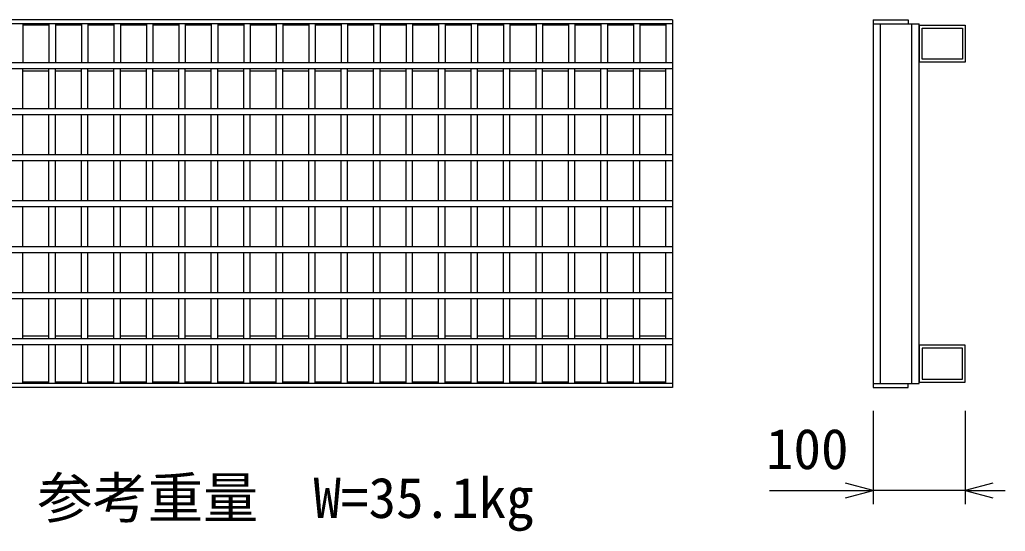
# Model space of a CAD drawing. Units: millimetres, scale not verified. Extents: x -25200 to 25200, y -8910 to 8910.
# Drawn here: x -22758 to -21687, y -4557 to -4001 of the extents above; entities that cross this region are included whole.
import ezdxf
from ezdxf.enums import TextEntityAlignment as Align

# ---------------------------------------------------------------- set-up
doc = ezdxf.new("R2010")
doc.units = ezdxf.units.MM
doc.header["$LTSCALE"] = 30
doc.layers.add('0-0_DIM', color=7, linetype='Continuous', lineweight=25)
doc.layers.add('0-2_HATCH', color=6, linetype='Continuous', lineweight=25)
doc.styles.add('ＭＳ ゴシック', font='')
doc.styles.get('ＭＳ ゴシック').set_extended_font_data('MS Gothic')

msp = doc.modelspace()

# ---------------------------------------------------------------- linework, layer by layer
at = {"layer": '0-0_DIM'}
for p, q in [((-21830.45, -4426.27), (-21830.45, -4527.86)), ((-21730.45, -4426.27), (-21730.45, -4527.86)), ((-21943.06, -4512.86), (-21830.45, -4512.86)), ((-21730.45, -4512.86), (-21830.45, -4512.86)), ((-21730.45, -4512.86), (-21686.98, -4512.86))]:
    msp.add_line(p, q, dxfattribs=at)
for points in [[(-21860.45, -4520.9), (-21830.45, -4512.86), (-21860.45, -4504.82)], [(-21700.45, -4504.82), (-21730.45, -4512.86), (-21700.45, -4520.9)]]:
    msp.add_lwpolyline(points, dxfattribs=at)
at = {"layer": '0-2_HATCH'}
for p, q in [((-22048.8, -4001.05), (-23043.8, -4001.05)), ((-22048.8, -4005.55), (-23043.8, -4005.55)), ((-22754.51, -4005.55), (-22754.51, -4048.05)), ((-22726.22, -4005.55), (-22726.22, -4048.05)), ((-22719.22, -4005.55), (-22719.22, -4048.05)), ((-22690.94, -4005.55), (-22690.94, -4048.05)), ((-22683.94, -4005.55), (-22683.94, -4048.05)), ((-22655.65, -4005.55), (-22655.65, -4048.05)), ((-22648.65, -4005.55), (-22648.65, -4048.05)), ((-22620.37, -4005.55), (-22620.37, -4048.05)), ((-22613.37, -4005.55), (-22613.37, -4048.05)), ((-22585.08, -4005.55), (-22585.08, -4048.05)), ((-22578.08, -4005.55), (-22578.08, -4048.05)), ((-22549.8, -4005.55), (-22549.8, -4048.05)), ((-22542.8, -4005.55), (-22542.8, -4048.05)), ((-22514.51, -4005.55), (-22514.51, -4048.05)), ((-22507.51, -4005.55), (-22507.51, -4048.05)), ((-22479.22, -4005.55), (-22479.22, -4048.05)), ((-22472.22, -4005.55), (-22472.22, -4048.05)), ((-22443.94, -4005.55), (-22443.94, -4048.05)), ((-22436.94, -4005.55), (-22436.94, -4048.05)), ((-22408.65, -4005.55), (-22408.65, -4048.05)), ((-22401.65, -4005.55), (-22401.65, -4048.05)), ((-22373.37, -4005.55), (-22373.37, -4048.05)), ((-22366.37, -4005.55), (-22366.37, -4048.05)), ((-22338.08, -4005.55), (-22338.08, -4048.05)), ((-22331.08, -4005.55), (-22331.08, -4048.05)), ((-22302.8, -4005.55), (-22302.8, -4048.05)), ((-22295.8, -4005.55), (-22295.8, -4048.05)), ((-22267.51, -4005.55), (-22267.51, -4048.05)), ((-22260.51, -4005.55), (-22260.51, -4048.05)), ((-22232.22, -4005.55), (-22232.22, -4048.05)), ((-22225.22, -4005.55), (-22225.22, -4048.05)), ((-22196.94, -4005.55), (-22196.94, -4048.05)), ((-22189.94, -4005.55), (-22189.94, -4048.05)), ((-22161.65, -4005.55), (-22161.65, -4048.05)), ((-22154.65, -4005.55), (-22154.65, -4048.05)), ((-22126.37, -4005.55), (-22126.37, -4048.05)), ((-22119.37, -4005.55), (-22119.37, -4048.05)), ((-22091.08, -4005.55), (-22091.08, -4048.05)), ((-22084.08, -4005.55), (-22084.08, -4048.05)), ((-22055.8, -4005.55), (-22055.8, -4048.05)), ((-22048.8, -4001.05), (-22048.8, -4401.05)), ((-21830.45, -4001.05), (-21830.45, -4401.05)), ((-21830.45, -4005.55), (-21780.45, -4005.55)), ((-21822.45, -4396.55), (-21822.45, -4005.55)), ((-21788.45, -4396.55), (-21788.45, -4005.55)), ((-21780.45, -4396.55), (-21780.45, -4005.55)), ((-22726.22, -4007.05), (-22754.51, -4007.05)), ((-22690.94, -4007.05), (-22719.22, -4007.05)), ((-22655.65, -4007.05), (-22683.94, -4007.05)), ((-22620.37, -4007.05), (-22648.65, -4007.05)), ((-22585.08, -4007.05), (-22613.37, -4007.05)), ((-22549.8, -4007.05), (-22578.08, -4007.05)), ((-22514.51, -4007.05), (-22542.8, -4007.05)), ((-22479.22, -4007.05), (-22507.51, -4007.05)), ((-22443.94, -4007.05), (-22472.22, -4007.05)), ((-22408.65, -4007.05), (-22436.94, -4007.05)), ((-22373.37, -4007.05), (-22401.65, -4007.05)), ((-22338.08, -4007.05), (-22366.37, -4007.05)), ((-22302.8, -4007.05), (-22331.08, -4007.05)), ((-22267.51, -4007.05), (-22295.8, -4007.05)), ((-22232.22, -4007.05), (-22260.51, -4007.05)), ((-22196.94, -4007.05), (-22225.22, -4007.05)), ((-22161.65, -4007.05), (-22189.94, -4007.05)), ((-22126.37, -4007.05), (-22154.65, -4007.05)), ((-22091.08, -4007.05), (-22119.37, -4007.05)), ((-22055.8, -4007.05), (-22084.08, -4007.05)), ((-21780.45, -4007.05), (-21780.45, -4047.05)), ((-22048.8, -4048.05), (-23043.8, -4048.05)), ((-23043.8, -4054.05), (-22048.8, -4054.05)), ((-22754.51, -4098.05), (-22754.51, -4054.05)), ((-22726.22, -4057.05), (-22754.51, -4057.05)), ((-22726.22, -4098.05), (-22726.22, -4054.05)), ((-22719.22, -4098.05), (-22719.22, -4054.05)), ((-22690.94, -4057.05), (-22719.22, -4057.05)), ((-22690.94, -4098.05), (-22690.94, -4054.05)), ((-22683.94, -4098.05), (-22683.94, -4054.05)), ((-22655.65, -4057.05), (-22683.94, -4057.05)), ((-22655.65, -4098.05), (-22655.65, -4054.05)), ((-22648.65, -4098.05), (-22648.65, -4054.05)), ((-22620.37, -4057.05), (-22648.65, -4057.05)), ((-22620.37, -4098.05), (-22620.37, -4054.05)), ((-22613.37, -4098.05), (-22613.37, -4054.05)), ((-22585.08, -4057.05), (-22613.37, -4057.05)), ((-22585.08, -4098.05), (-22585.08, -4054.05)), ((-22578.08, -4098.05), (-22578.08, -4054.05)), ((-22549.8, -4057.05), (-22578.08, -4057.05)), ((-22549.8, -4098.05), (-22549.8, -4054.05)), ((-22542.8, -4098.05), (-22542.8, -4054.05)), ((-22514.51, -4057.05), (-22542.8, -4057.05)), ((-22514.51, -4098.05), (-22514.51, -4054.05)), ((-22507.51, -4098.05), (-22507.51, -4054.05)), ((-22479.22, -4057.05), (-22507.51, -4057.05)), ((-22479.22, -4098.05), (-22479.22, -4054.05)), ((-22472.22, -4098.05), (-22472.22, -4054.05)), ((-22443.94, -4057.05), (-22472.22, -4057.05)), ((-22443.94, -4098.05), (-22443.94, -4054.05)), ((-22436.94, -4098.05), (-22436.94, -4054.05)), ((-22408.65, -4057.05), (-22436.94, -4057.05)), ((-22408.65, -4098.05), (-22408.65, -4054.05)), ((-22401.65, -4098.05), (-22401.65, -4054.05)), ((-22373.37, -4057.05), (-22401.65, -4057.05)), ((-22373.37, -4098.05), (-22373.37, -4054.05)), ((-22366.37, -4098.05), (-22366.37, -4054.05)), ((-22338.08, -4057.05), (-22366.37, -4057.05)), ((-22338.08, -4098.05), (-22338.08, -4054.05)), ((-22331.08, -4098.05), (-22331.08, -4054.05)), ((-22302.8, -4057.05), (-22331.08, -4057.05)), ((-22302.8, -4098.05), (-22302.8, -4054.05)), ((-22295.8, -4098.05), (-22295.8, -4054.05)), ((-22267.51, -4057.05), (-22295.8, -4057.05)), ((-22267.51, -4098.05), (-22267.51, -4054.05)), ((-22260.51, -4098.05), (-22260.51, -4054.05)), ((-22232.22, -4057.05), (-22260.51, -4057.05)), ((-22232.22, -4098.05), (-22232.22, -4054.05)), ((-22225.22, -4098.05), (-22225.22, -4054.05)), ((-22196.94, -4057.05), (-22225.22, -4057.05)), ((-22196.94, -4098.05), (-22196.94, -4054.05)), ((-22189.94, -4098.05), (-22189.94, -4054.05)), ((-22161.65, -4057.05), (-22189.94, -4057.05)), ((-22161.65, -4098.05), (-22161.65, -4054.05)), ((-22154.65, -4098.05), (-22154.65, -4054.05)), ((-22126.37, -4057.05), (-22154.65, -4057.05)), ((-22126.37, -4098.05), (-22126.37, -4054.05)), ((-22119.37, -4098.05), (-22119.37, -4054.05)), ((-22091.08, -4057.05), (-22119.37, -4057.05)), ((-22091.08, -4098.05), (-22091.08, -4054.05)), ((-22084.08, -4098.05), (-22084.08, -4054.05)), ((-22055.8, -4057.05), (-22084.08, -4057.05)), ((-22055.8, -4098.05), (-22055.8, -4054.05)), ((-22048.8, -4098.05), (-23043.8, -4098.05)), ((-23043.8, -4104.05), (-22048.8, -4104.05)), ((-22754.51, -4148.05), (-22754.51, -4104.05)), ((-22726.22, -4148.05), (-22726.22, -4104.05)), ((-22719.22, -4148.05), (-22719.22, -4104.05)), ((-22690.94, -4148.05), (-22690.94, -4104.05)), ((-22683.94, -4148.05), (-22683.94, -4104.05)), ((-22655.65, -4148.05), (-22655.65, -4104.05)), ((-22648.65, -4148.05), (-22648.65, -4104.05)), ((-22620.37, -4148.05), (-22620.37, -4104.05)), ((-22613.37, -4148.05), (-22613.37, -4104.05)), ((-22585.08, -4148.05), (-22585.08, -4104.05)), ((-22578.08, -4148.05), (-22578.08, -4104.05)), ((-22549.8, -4148.05), (-22549.8, -4104.05)), ((-22542.8, -4148.05), (-22542.8, -4104.05)), ((-22514.51, -4148.05), (-22514.51, -4104.05)), ((-22507.51, -4148.05), (-22507.51, -4104.05)), ((-22479.22, -4148.05), (-22479.22, -4104.05)), ((-22472.22, -4148.05), (-22472.22, -4104.05)), ((-22443.94, -4148.05), (-22443.94, -4104.05)), ((-22436.94, -4148.05), (-22436.94, -4104.05)), ((-22408.65, -4148.05), (-22408.65, -4104.05)), ((-22401.65, -4148.05), (-22401.65, -4104.05)), ((-22373.37, -4148.05), (-22373.37, -4104.05)), ((-22366.37, -4148.05), (-22366.37, -4104.05)), ((-22338.08, -4148.05), (-22338.08, -4104.05)), ((-22331.08, -4148.05), (-22331.08, -4104.05)), ((-22302.8, -4148.05), (-22302.8, -4104.05)), ((-22295.8, -4148.05), (-22295.8, -4104.05)), ((-22267.51, -4148.05), (-22267.51, -4104.05)), ((-22260.51, -4148.05), (-22260.51, -4104.05)), ((-22232.22, -4148.05), (-22232.22, -4104.05)), ((-22225.22, -4148.05), (-22225.22, -4104.05)), ((-22196.94, -4148.05), (-22196.94, -4104.05)), ((-22189.94, -4148.05), (-22189.94, -4104.05)), ((-22161.65, -4148.05), (-22161.65, -4104.05)), ((-22154.65, -4148.05), (-22154.65, -4104.05)), ((-22126.37, -4148.05), (-22126.37, -4104.05)), ((-22119.37, -4148.05), (-22119.37, -4104.05)), ((-22091.08, -4148.05), (-22091.08, -4104.05)), ((-22084.08, -4148.05), (-22084.08, -4104.05)), ((-22055.8, -4148.05), (-22055.8, -4104.05)), ((-22048.8, -4148.05), (-23043.8, -4148.05)), ((-23043.8, -4154.05), (-22048.8, -4154.05)), ((-22754.51, -4198.05), (-22754.51, -4154.05)), ((-22726.22, -4198.05), (-22726.22, -4154.05)), ((-22719.22, -4198.05), (-22719.22, -4154.05)), ((-22690.94, -4198.05), (-22690.94, -4154.05)), ((-22683.94, -4198.05), (-22683.94, -4154.05)), ((-22655.65, -4198.05), (-22655.65, -4154.05)), ((-22648.65, -4198.05), (-22648.65, -4154.05)), ((-22620.37, -4198.05), (-22620.37, -4154.05)), ((-22613.37, -4198.05), (-22613.37, -4154.05)), ((-22585.08, -4198.05), (-22585.08, -4154.05)), ((-22578.08, -4198.05), (-22578.08, -4154.05)), ((-22549.8, -4198.05), (-22549.8, -4154.05)), ((-22542.8, -4198.05), (-22542.8, -4154.05)), ((-22514.51, -4198.05), (-22514.51, -4154.05)), ((-22507.51, -4198.05), (-22507.51, -4154.05)), ((-22479.22, -4198.05), (-22479.22, -4154.05)), ((-22472.22, -4198.05), (-22472.22, -4154.05)), ((-22443.94, -4198.05), (-22443.94, -4154.05)), ((-22436.94, -4198.05), (-22436.94, -4154.05)), ((-22408.65, -4198.05), (-22408.65, -4154.05)), ((-22401.65, -4198.05), (-22401.65, -4154.05)), ((-22373.37, -4198.05), (-22373.37, -4154.05)), ((-22366.37, -4198.05), (-22366.37, -4154.05)), ((-22338.08, -4198.05), (-22338.08, -4154.05)), ((-22331.08, -4198.05), (-22331.08, -4154.05)), ((-22302.8, -4198.05), (-22302.8, -4154.05)), ((-22295.8, -4198.05), (-22295.8, -4154.05)), ((-22267.51, -4198.05), (-22267.51, -4154.05)), ((-22260.51, -4198.05), (-22260.51, -4154.05)), ((-22232.22, -4198.05), (-22232.22, -4154.05)), ((-22225.22, -4198.05), (-22225.22, -4154.05)), ((-22196.94, -4198.05), (-22196.94, -4154.05)), ((-22189.94, -4198.05), (-22189.94, -4154.05)), ((-22161.65, -4198.05), (-22161.65, -4154.05)), ((-22154.65, -4198.05), (-22154.65, -4154.05)), ((-22126.37, -4198.05), (-22126.37, -4154.05)), ((-22119.37, -4198.05), (-22119.37, -4154.05)), ((-22091.08, -4198.05), (-22091.08, -4154.05)), ((-22084.08, -4198.05), (-22084.08, -4154.05)), ((-22055.8, -4198.05), (-22055.8, -4154.05)), ((-22048.8, -4198.05), (-23043.8, -4198.05)), ((-23043.8, -4204.05), (-22048.8, -4204.05)), ((-22754.51, -4248.05), (-22754.51, -4204.05)), ((-22726.22, -4248.05), (-22726.22, -4204.05)), ((-22719.22, -4248.05), (-22719.22, -4204.05)), ((-22690.94, -4248.05), (-22690.94, -4204.05)), ((-22683.94, -4248.05), (-22683.94, -4204.05)), ((-22655.65, -4248.05), (-22655.65, -4204.05)), ((-22648.65, -4248.05), (-22648.65, -4204.05)), ((-22620.37, -4248.05), (-22620.37, -4204.05)), ((-22613.37, -4248.05), (-22613.37, -4204.05)), ((-22585.08, -4248.05), (-22585.08, -4204.05)), ((-22578.08, -4248.05), (-22578.08, -4204.05)), ((-22549.8, -4248.05), (-22549.8, -4204.05)), ((-22542.8, -4248.05), (-22542.8, -4204.05)), ((-22514.51, -4248.05), (-22514.51, -4204.05)), ((-22507.51, -4248.05), (-22507.51, -4204.05)), ((-22479.22, -4248.05), (-22479.22, -4204.05)), ((-22472.22, -4248.05), (-22472.22, -4204.05)), ((-22443.94, -4248.05), (-22443.94, -4204.05)), ((-22436.94, -4248.05), (-22436.94, -4204.05)), ((-22408.65, -4248.05), (-22408.65, -4204.05)), ((-22401.65, -4248.05), (-22401.65, -4204.05)), ((-22373.37, -4248.05), (-22373.37, -4204.05)), ((-22366.37, -4248.05), (-22366.37, -4204.05)), ((-22338.08, -4248.05), (-22338.08, -4204.05)), ((-22331.08, -4248.05), (-22331.08, -4204.05)), ((-22302.8, -4248.05), (-22302.8, -4204.05)), ((-22295.8, -4248.05), (-22295.8, -4204.05)), ((-22267.51, -4248.05), (-22267.51, -4204.05)), ((-22260.51, -4248.05), (-22260.51, -4204.05)), ((-22232.22, -4248.05), (-22232.22, -4204.05)), ((-22225.22, -4248.05), (-22225.22, -4204.05)), ((-22196.94, -4248.05), (-22196.94, -4204.05)), ((-22189.94, -4248.05), (-22189.94, -4204.05)), ((-22161.65, -4248.05), (-22161.65, -4204.05)), ((-22154.65, -4248.05), (-22154.65, -4204.05)), ((-22126.37, -4248.05), (-22126.37, -4204.05)), ((-22119.37, -4248.05), (-22119.37, -4204.05)), ((-22091.08, -4248.05), (-22091.08, -4204.05)), ((-22084.08, -4248.05), (-22084.08, -4204.05)), ((-22055.8, -4248.05), (-22055.8, -4204.05)), ((-22048.8, -4248.05), (-23043.8, -4248.05)), ((-23043.8, -4254.05), (-22048.8, -4254.05)), ((-22754.51, -4298.05), (-22754.51, -4254.05)), ((-22726.22, -4298.05), (-22726.22, -4254.05)), ((-22719.22, -4298.05), (-22719.22, -4254.05)), ((-22690.94, -4298.05), (-22690.94, -4254.05)), ((-22683.94, -4298.05), (-22683.94, -4254.05)), ((-22655.65, -4298.05), (-22655.65, -4254.05)), ((-22648.65, -4298.05), (-22648.65, -4254.05)), ((-22620.37, -4298.05), (-22620.37, -4254.05)), ((-22613.37, -4298.05), (-22613.37, -4254.05)), ((-22585.08, -4298.05), (-22585.08, -4254.05)), ((-22578.08, -4298.05), (-22578.08, -4254.05)), ((-22549.8, -4298.05), (-22549.8, -4254.05)), ((-22542.8, -4298.05), (-22542.8, -4254.05)), ((-22514.51, -4298.05), (-22514.51, -4254.05)), ((-22507.51, -4298.05), (-22507.51, -4254.05)), ((-22479.22, -4298.05), (-22479.22, -4254.05)), ((-22472.22, -4298.05), (-22472.22, -4254.05)), ((-22443.94, -4298.05), (-22443.94, -4254.05)), ((-22436.94, -4298.05), (-22436.94, -4254.05)), ((-22408.65, -4298.05), (-22408.65, -4254.05)), ((-22401.65, -4298.05), (-22401.65, -4254.05)), ((-22373.37, -4298.05), (-22373.37, -4254.05)), ((-22366.37, -4298.05), (-22366.37, -4254.05)), ((-22338.08, -4298.05), (-22338.08, -4254.05)), ((-22331.08, -4298.05), (-22331.08, -4254.05)), ((-22302.8, -4298.05), (-22302.8, -4254.05)), ((-22295.8, -4298.05), (-22295.8, -4254.05)), ((-22267.51, -4298.05), (-22267.51, -4254.05)), ((-22260.51, -4298.05), (-22260.51, -4254.05)), ((-22232.22, -4298.05), (-22232.22, -4254.05)), ((-22225.22, -4298.05), (-22225.22, -4254.05)), ((-22196.94, -4298.05), (-22196.94, -4254.05)), ((-22189.94, -4298.05), (-22189.94, -4254.05)), ((-22161.65, -4298.05), (-22161.65, -4254.05)), ((-22154.65, -4298.05), (-22154.65, -4254.05)), ((-22126.37, -4298.05), (-22126.37, -4254.05)), ((-22119.37, -4298.05), (-22119.37, -4254.05)), ((-22091.08, -4298.05), (-22091.08, -4254.05)), ((-22084.08, -4298.05), (-22084.08, -4254.05)), ((-22055.8, -4298.05), (-22055.8, -4254.05)), ((-22048.8, -4298.05), (-23043.8, -4298.05)), ((-23043.8, -4304.05), (-22048.8, -4304.05)), ((-22754.51, -4348.05), (-22754.51, -4304.05)), ((-22726.22, -4348.05), (-22726.22, -4304.05)), ((-22719.22, -4348.05), (-22719.22, -4304.05)), ((-22690.94, -4348.05), (-22690.94, -4304.05)), ((-22683.94, -4348.05), (-22683.94, -4304.05)), ((-22655.65, -4348.05), (-22655.65, -4304.05)), ((-22648.65, -4348.05), (-22648.65, -4304.05)), ((-22620.37, -4348.05), (-22620.37, -4304.05)), ((-22613.37, -4348.05), (-22613.37, -4304.05)), ((-22585.08, -4348.05), (-22585.08, -4304.05)), ((-22578.08, -4348.05), (-22578.08, -4304.05)), ((-22549.8, -4348.05), (-22549.8, -4304.05)), ((-22542.8, -4348.05), (-22542.8, -4304.05)), ((-22514.51, -4348.05), (-22514.51, -4304.05)), ((-22507.51, -4348.05), (-22507.51, -4304.05)), ((-22479.22, -4348.05), (-22479.22, -4304.05)), ((-22472.22, -4348.05), (-22472.22, -4304.05)), ((-22443.94, -4348.05), (-22443.94, -4304.05)), ((-22436.94, -4348.05), (-22436.94, -4304.05)), ((-22408.65, -4348.05), (-22408.65, -4304.05)), ((-22401.65, -4348.05), (-22401.65, -4304.05)), ((-22373.37, -4348.05), (-22373.37, -4304.05)), ((-22366.37, -4348.05), (-22366.37, -4304.05)), ((-22338.08, -4348.05), (-22338.08, -4304.05)), ((-22331.08, -4348.05), (-22331.08, -4304.05)), ((-22302.8, -4348.05), (-22302.8, -4304.05)), ((-22295.8, -4348.05), (-22295.8, -4304.05)), ((-22267.51, -4348.05), (-22267.51, -4304.05)), ((-22260.51, -4348.05), (-22260.51, -4304.05)), ((-22232.22, -4348.05), (-22232.22, -4304.05)), ((-22225.22, -4348.05), (-22225.22, -4304.05)), ((-22196.94, -4348.05), (-22196.94, -4304.05)), ((-22189.94, -4348.05), (-22189.94, -4304.05)), ((-22161.65, -4348.05), (-22161.65, -4304.05)), ((-22154.65, -4348.05), (-22154.65, -4304.05)), ((-22126.37, -4348.05), (-22126.37, -4304.05)), ((-22119.37, -4348.05), (-22119.37, -4304.05)), ((-22091.08, -4348.05), (-22091.08, -4304.05)), ((-22084.08, -4348.05), (-22084.08, -4304.05)), ((-22055.8, -4348.05), (-22055.8, -4304.05)), ((-22048.8, -4348.05), (-23043.8, -4348.05)), ((-22726.22, -4345.05), (-22754.51, -4345.05)), ((-22690.94, -4345.05), (-22719.22, -4345.05)), ((-22655.65, -4345.05), (-22683.94, -4345.05)), ((-22620.37, -4345.05), (-22648.65, -4345.05)), ((-22585.08, -4345.05), (-22613.37, -4345.05)), ((-22549.8, -4345.05), (-22578.08, -4345.05)), ((-22514.51, -4345.05), (-22542.8, -4345.05)), ((-22479.22, -4345.05), (-22507.51, -4345.05)), ((-22443.94, -4345.05), (-22472.22, -4345.05)), ((-22408.65, -4345.05), (-22436.94, -4345.05)), ((-22373.37, -4345.05), (-22401.65, -4345.05)), ((-22338.08, -4345.05), (-22366.37, -4345.05)), ((-22302.8, -4345.05), (-22331.08, -4345.05)), ((-22267.51, -4345.05), (-22295.8, -4345.05)), ((-22232.22, -4345.05), (-22260.51, -4345.05)), ((-22196.94, -4345.05), (-22225.22, -4345.05)), ((-22161.65, -4345.05), (-22189.94, -4345.05)), ((-22126.37, -4345.05), (-22154.65, -4345.05)), ((-22091.08, -4345.05), (-22119.37, -4345.05)), ((-22055.8, -4345.05), (-22084.08, -4345.05)), ((-23043.8, -4354.05), (-22048.8, -4354.05)), ((-22754.51, -4396.55), (-22754.51, -4354.05)), ((-22726.22, -4396.55), (-22726.22, -4354.05)), ((-22719.22, -4396.55), (-22719.22, -4354.05)), ((-22690.94, -4396.55), (-22690.94, -4354.05)), ((-22683.94, -4396.55), (-22683.94, -4354.05)), ((-22655.65, -4396.55), (-22655.65, -4354.05)), ((-22648.65, -4396.55), (-22648.65, -4354.05)), ((-22620.37, -4396.55), (-22620.37, -4354.05)), ((-22613.37, -4396.55), (-22613.37, -4354.05)), ((-22585.08, -4396.55), (-22585.08, -4354.05)), ((-22578.08, -4396.55), (-22578.08, -4354.05)), ((-22549.8, -4396.55), (-22549.8, -4354.05)), ((-22542.8, -4396.55), (-22542.8, -4354.05)), ((-22514.51, -4396.55), (-22514.51, -4354.05)), ((-22507.51, -4396.55), (-22507.51, -4354.05)), ((-22479.22, -4396.55), (-22479.22, -4354.05)), ((-22472.22, -4396.55), (-22472.22, -4354.05)), ((-22443.94, -4396.55), (-22443.94, -4354.05)), ((-22436.94, -4396.55), (-22436.94, -4354.05)), ((-22408.65, -4396.55), (-22408.65, -4354.05)), ((-22401.65, -4396.55), (-22401.65, -4354.05)), ((-22373.37, -4396.55), (-22373.37, -4354.05)), ((-22366.37, -4396.55), (-22366.37, -4354.05)), ((-22338.08, -4396.55), (-22338.08, -4354.05)), ((-22331.08, -4396.55), (-22331.08, -4354.05)), ((-22302.8, -4396.55), (-22302.8, -4354.05)), ((-22295.8, -4396.55), (-22295.8, -4354.05)), ((-22267.51, -4396.55), (-22267.51, -4354.05)), ((-22260.51, -4396.55), (-22260.51, -4354.05)), ((-22232.22, -4396.55), (-22232.22, -4354.05)), ((-22225.22, -4396.55), (-22225.22, -4354.05)), ((-22196.94, -4396.55), (-22196.94, -4354.05)), ((-22189.94, -4396.55), (-22189.94, -4354.05)), ((-22161.65, -4396.55), (-22161.65, -4354.05)), ((-22154.65, -4396.55), (-22154.65, -4354.05)), ((-22126.37, -4396.55), (-22126.37, -4354.05)), ((-22119.37, -4396.55), (-22119.37, -4354.05)), ((-22091.08, -4396.55), (-22091.08, -4354.05)), ((-22084.08, -4396.55), (-22084.08, -4354.05)), ((-22055.8, -4396.55), (-22055.8, -4354.05)), ((-21780.45, -4355.05), (-21780.45, -4395.05)), ((-22048.8, -4396.55), (-23043.8, -4396.55)), ((-22048.8, -4401.05), (-23043.8, -4401.05)), ((-22726.22, -4395.05), (-22754.51, -4395.05)), ((-22690.94, -4395.05), (-22719.22, -4395.05)), ((-22655.65, -4395.05), (-22683.94, -4395.05)), ((-22620.37, -4395.05), (-22648.65, -4395.05)), ((-22585.08, -4395.05), (-22613.37, -4395.05)), ((-22549.8, -4395.05), (-22578.08, -4395.05)), ((-22514.51, -4395.05), (-22542.8, -4395.05)), ((-22479.22, -4395.05), (-22507.51, -4395.05)), ((-22443.94, -4395.05), (-22472.22, -4395.05)), ((-22408.65, -4395.05), (-22436.94, -4395.05)), ((-22373.37, -4395.05), (-22401.65, -4395.05)), ((-22338.08, -4395.05), (-22366.37, -4395.05)), ((-22302.8, -4395.05), (-22331.08, -4395.05)), ((-22267.51, -4395.05), (-22295.8, -4395.05)), ((-22232.22, -4395.05), (-22260.51, -4395.05)), ((-22196.94, -4395.05), (-22225.22, -4395.05)), ((-22161.65, -4395.05), (-22189.94, -4395.05)), ((-22126.37, -4395.05), (-22154.65, -4395.05)), ((-22091.08, -4395.05), (-22119.37, -4395.05)), ((-22055.8, -4395.05), (-22084.08, -4395.05)), ((-21830.45, -4396.55), (-21780.45, -4396.55))]:
    msp.add_line(p, q, dxfattribs=at)
for points in [[(-21830.45, -4001.05), (-21792.45, -4001.05), (-21792.45, -4005.55)], [(-21780.45, -4007.05), (-21730.45, -4007.05), (-21730.45, -4047.05), (-21780.45, -4047.05)], [(-21780.45, -4395.05), (-21730.45, -4395.05), (-21730.45, -4355.05), (-21780.45, -4355.05)], [(-21830.45, -4401.05), (-21792.45, -4401.05), (-21792.45, -4396.55)]]:
    msp.add_lwpolyline(points, dxfattribs=at)
for points in [[(-21777.25, -4010.25), (-21733.65, -4010.25), (-21733.65, -4043.85), (-21777.25, -4043.85)], [(-21777.25, -4391.85), (-21733.65, -4391.85), (-21733.65, -4358.25), (-21777.25, -4358.25)]]:
    msp.add_lwpolyline(points, close=True, dxfattribs=at)

# ---------------------------------------------------------------- texts
at = {"layer": '0-0_DIM', "style": 'ＭＳ ゴシック'}
for s, p in [('100', (-21947.09, -4502.86)), ('参考重量\u3000W=35.1kg', (-22738.81, -4555.98))]:
    msp.add_text(s, height=43.99, dxfattribs=at).set_placement(p, align=Align.BOTTOM_LEFT)

doc.saveas('drawing.dxf')
